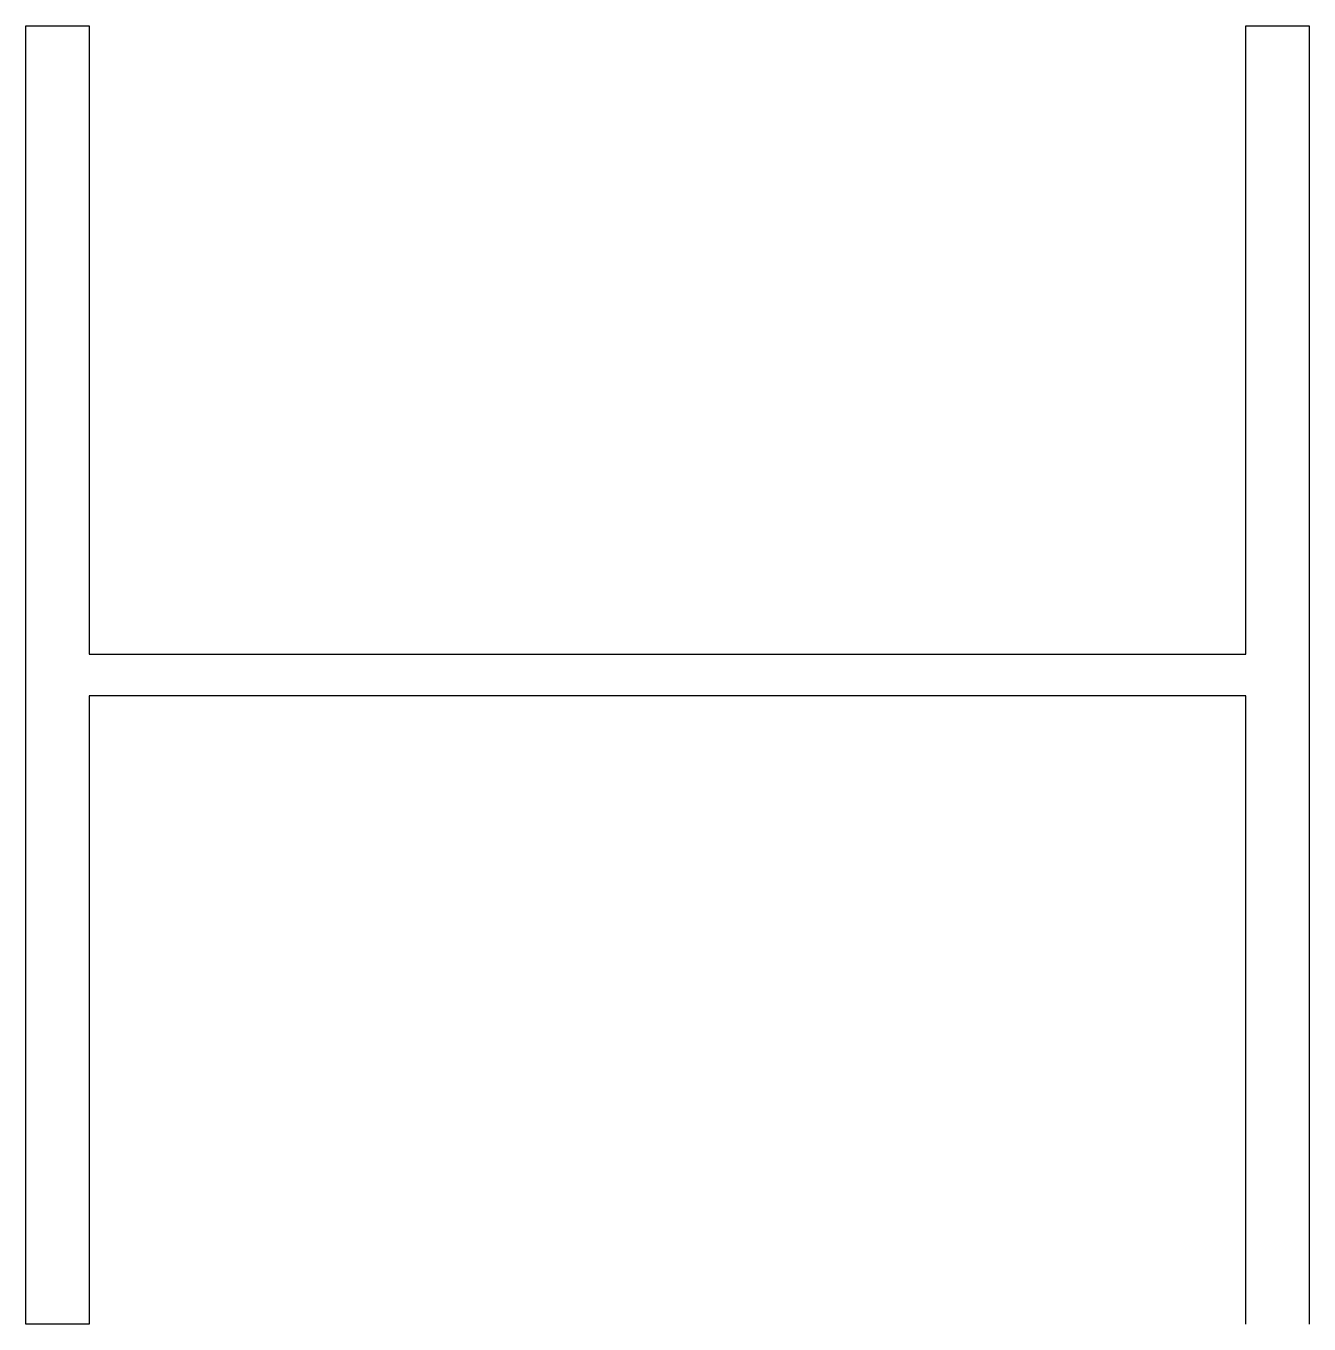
# Model space of a CAD drawing. Header units: millimetres. Extents: x -383313 to -161684, y -117025 to 99224.
# Drawn here: x -334890.5 to -334644.5, y 27989.6 to 28238.6 of the extents above; entities that cross this region are included whole.
import ezdxf

# ---------------------------------------------------------------- set-up
doc = ezdxf.new("R2010")
doc.units = ezdxf.units.MM
doc.header["$MEASUREMENT"] = 0
doc.layers.add('001__КОНСТРУКТИВ__Колонны', color=14, linetype='Continuous')

msp = doc.modelspace()

# ---------------------------------------------------------------- linework, layer by layer
at = {"layer": '001__КОНСТРУКТИВ__Колонны', "linetype": 'Continuous', "lineweight": 30}
for p, q in [((-334890.49868, 27989.55198), (-334890.49868, 28238.55198)), ((-334890.49868, 28238.55198), (-334878.39868, 28238.55198)), ((-334878.39868, 28238.55198), (-334878.39868, 28118.05198)), ((-334656.59868, 28118.05198), (-334656.59868, 28238.55198)), ((-334656.59868, 28238.55198), (-334644.49868, 28238.55198)), ((-334644.49868, 28238.55198), (-334644.49868, 27989.55198)), ((-334878.39868, 28118.05198), (-334656.59868, 28118.05198)), ((-334656.59868, 28110.05198), (-334878.39868, 28110.05198)), ((-334878.39868, 28110.05198), (-334878.39868, 27989.55198)), ((-334656.59868, 27989.55198), (-334656.59868, 28110.05198)), ((-334878.39868, 27989.55198), (-334890.49868, 27989.55198))]:
    msp.add_line(p, q, dxfattribs=at)

doc.saveas('drawing.dxf')
